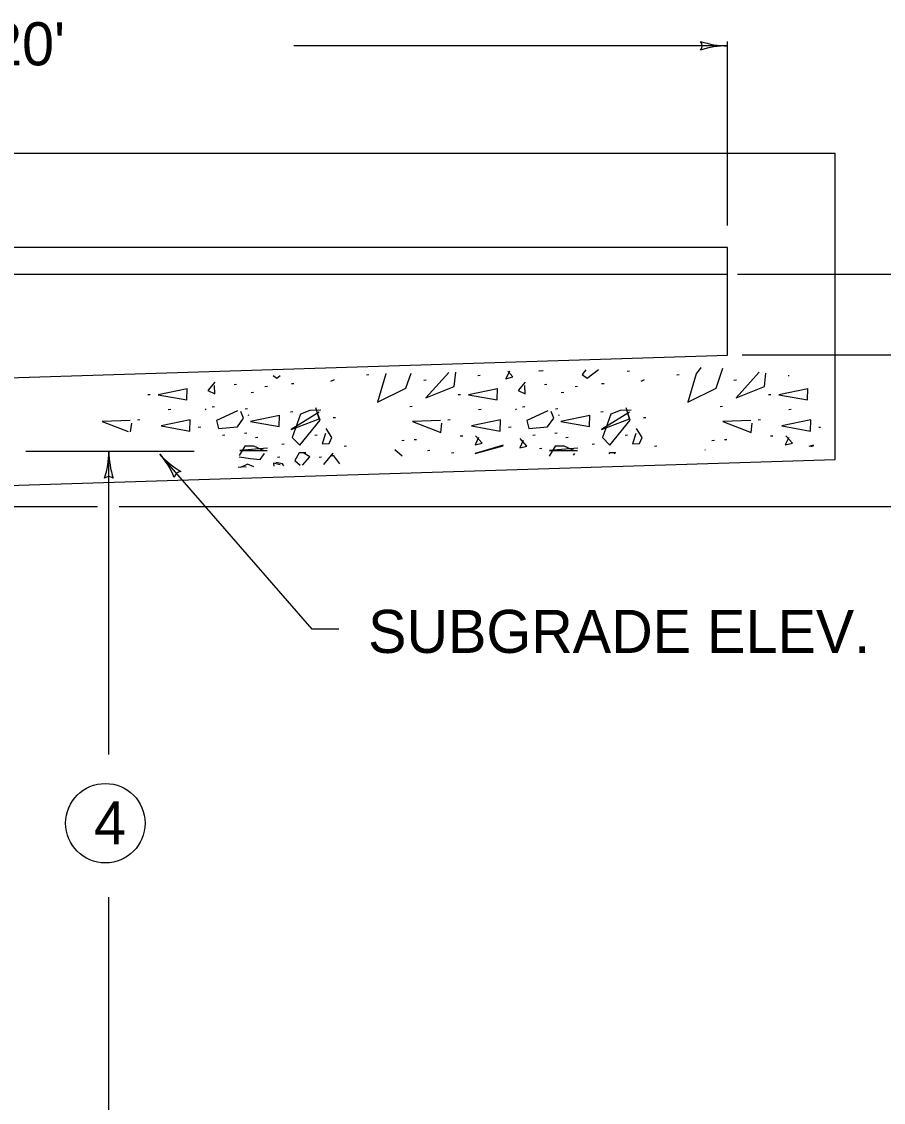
# Model space of a CAD drawing. Extents: x 997.6 to 1036.5, y 998.9 to 1022.5.
# Drawn here: x 1015.98 to 1019.98, y 1006.51 to 1011.53 of the extents above; entities that cross this region are included whole.
import ezdxf

# ---------------------------------------------------------------- set-up
doc = ezdxf.new("R2010")
doc.units = 0
doc.layers.add('1', color=7, linetype='Continuous')
doc.layers.add('5', color=7, linetype='Continuous')

msp = doc.modelspace()

# ---------------------------------------------------------------- linework, layer by layer
at = {"layer": '1'}
for p, q in [((1019.2597, 1011.4199), (1017.2445, 1011.4199)), ((1019.2597, 1010.5856), (1019.2597, 1011.4407)), ((1019.7597, 1010.9199), (1011.2597, 1010.9199)), ((1019.7597, 1009.4978), (1019.7597, 1010.9199)), ((1019.2597, 1010.4824), (1011.7597, 1010.4824)), ((1019.2597, 1009.9824), (1019.2597, 1010.4824)), ((1019.2597, 1010.3574), (1013.4627, 1010.3574)), ((1020.7772, 1010.3574), (1019.3053, 1010.3574)), ((1013.7597, 1009.8106), (1019.2597, 1009.9824)), ((1020.2807, 1009.9824), (1019.3273, 1009.9824)), ((1016.7815, 1009.5358), (1015.998, 1009.5358)), ((1016.3847, 1008.127), (1016.3847, 1009.5358)), ((1017.3287, 1008.71), (1016.6218, 1009.5225)), ((1013.7597, 1009.3103), (1019.7597, 1009.4978)), ((1016.3317, 1009.2779), (1015.094, 1009.2779)), ((1020.7772, 1009.2779), (1016.4332, 1009.2779)), ((1017.4537, 1008.71), (1017.3287, 1008.71)), ((1016.3847, 1006.2325), (1016.3847, 1007.4648))]:
    msp.add_line(p, q, dxfattribs=at)
msp.add_circle((1016.3682, 1007.8081), 0.1847, dxfattribs=at)
for centre, radius, start, end in [((1019.111, 1011.42), 0.0313, 318.7746, 40.8913), ((1019.2596, 1011.029), 0.3909, 90, 108.6688), ((1019.2596, 1011.8109), 0.3909, 251.3472, 269.9939), ((1019.2596, 1011.029), 0.3909, 89.9878, 90), ((1015.9937, 1009.5358), 0.3909, 341.3472, 359.9939), ((1016.7756, 1009.5358), 0.3909, 180, 198.6688), ((1016.7756, 1009.5358), 0.3909, 179.9878, 180), ((1016.9168, 1009.7791), 0.3909, 221.0094, 221.0216), ((1016.9168, 1009.7791), 0.3909, 221.0216, 239.6904), ((1016.3269, 1009.2659), 0.3909, 22.3688, 41.0155), ((1016.3846, 1009.3871), 0.0313, 48.7746, 130.8913), ((1016.7194, 1009.4103), 0.0313, 89.7962, 171.9129)]:
    msp.add_arc(centre, radius, start, end, dxfattribs=at)
at = {"layer": '5'}
for points in [[(1018.6005, 1009.9146), (1018.5845, 1009.8924)], [(1018.6067, 1009.8758), (1018.6595, 1009.9157)], [(1019.1357, 1009.9246), (1019.1138, 1009.8966)], [(1019.2068, 1009.8286), (1019.2383, 1009.9223)], [(1017.1488, 1009.8876), (1017.1647, 1009.8758)], [(1017.1647, 1009.8758), (1017.1812, 1009.8882)], [(1017.431, 1009.8675), (1017.4143, 1009.8605)], [(1017.5932, 1009.8909), (1017.5822, 1009.8895)], [(1017.6718, 1009.8966), (1017.633, 1009.7648)], [(1017.6725, 1009.8973), (1017.6718, 1009.8966)], [(1017.7648, 1009.8286), (1017.7887, 1009.8995)], [(1017.8587, 1009.8671), (1017.8477, 1009.8657)], [(1017.964, 1009.9028), (1017.8577, 1009.7843)], [(1017.9895, 1009.8369), (1017.9967, 1009.9033)], [(1018.1105, 1009.8875), (1018.0995, 1009.8861)], [(1018.2458, 1009.9078), (1018.2292, 1009.8732)], [(1018.2292, 1009.8732), (1018.2625, 1009.8814)], [(1018.2625, 1009.8814), (1018.2392, 1009.9078)], [(1018.3835, 1009.9106), (1018.3838, 1009.9094)], [(1018.3838, 1009.9094), (1018.4033, 1009.9109)], [(1018.5845, 1009.8924), (1018.6067, 1009.8758)], [(1018.8048, 1009.9079), (1018.7937, 1009.9065)], [(1018.873, 1009.8675), (1018.8563, 1009.8605)], [(1019.0352, 1009.8909), (1019.0242, 1009.8895)], [(1019.1138, 1009.8966), (1019.075, 1009.7648)], [(1019.3007, 1009.8671), (1019.2897, 1009.8657)], [(1019.406, 1009.9029), (1019.2997, 1009.7843)], [(1019.4315, 1009.8369), (1019.4382, 1009.8992)], [(1019.5465, 1009.8867), (1019.5415, 1009.8861)], [(1016.7487, 1009.8258), (1016.614, 1009.7981), (1016.7472, 1009.7745), (1016.7487, 1009.8273)], [(1016.8777, 1009.8578), (1016.8443, 1009.8189), (1016.8777, 1009.8023), (1016.8762, 1009.8411)], [(1016.9782, 1009.8467), (1016.9672, 1009.8453)], [(1017.1212, 1009.8364), (1017.11, 1009.8351)], [(1017.2437, 1009.85), (1017.2327, 1009.8487)], [(1017.633, 1009.7648), (1017.7648, 1009.8286)], [(1017.8577, 1009.7843), (1017.9895, 1009.8369)], [(1018.1907, 1009.8258), (1018.056, 1009.7981), (1018.1892, 1009.7745), (1018.1907, 1009.8273)], [(1018.3197, 1009.8578), (1018.2863, 1009.8189), (1018.3197, 1009.8023), (1018.3182, 1009.8411)], [(1018.4202, 1009.8467), (1018.4092, 1009.8453)], [(1018.5632, 1009.8364), (1018.552, 1009.8351)], [(1018.6857, 1009.85), (1018.6747, 1009.8487)], [(1019.075, 1009.7648), (1019.2068, 1009.8286)], [(1019.2997, 1009.7843), (1019.4315, 1009.8369)], [(1019.6327, 1009.8258), (1019.498, 1009.7981), (1019.6312, 1009.7745), (1019.6327, 1009.8273)], [(1016.5767, 1009.799), (1016.5655, 1009.7976)], [(1017.0565, 1009.8093), (1017.0453, 1009.8078)], [(1018.0187, 1009.799), (1018.0075, 1009.7976)], [(1018.4985, 1009.8093), (1018.4873, 1009.8078)], [(1019.4607, 1009.799), (1019.4495, 1009.7976)], [(1016.672, 1009.7296), (1016.6608, 1009.7282)], [(1016.8373, 1009.7335), (1016.8318, 1009.7293)], [(1016.8762, 1009.7432), (1016.865, 1009.7418)], [(1016.983, 1009.7244), (1016.8845, 1009.6786), (1016.8942, 1009.6426), (1016.9817, 1009.6495), (1017.0107, 1009.6898), (1016.9982, 1009.7216)], [(1017.0293, 1009.733), (1017.0182, 1009.7316)], [(1017.2403, 1009.7193), (1017.2292, 1009.7179)], [(1017.3617, 1009.7183), (1017.2313, 1009.6378), (1017.3617, 1009.6863), (1017.3463, 1009.7377)], [(1017.37, 1009.7266), (1017.3187, 1009.7252), (1017.2757, 1009.7085), (1017.2368, 1009.6003), (1017.2715, 1009.5643), (1017.3658, 1009.6808), (1017.3492, 1009.7279)], [(1017.794, 1009.7446), (1017.783, 1009.7432)], [(1018.114, 1009.7296), (1018.1028, 1009.7282)], [(1018.2793, 1009.7335), (1018.2738, 1009.7293)], [(1018.3182, 1009.7432), (1018.307, 1009.7418)], [(1018.425, 1009.7244), (1018.3265, 1009.6786), (1018.3362, 1009.6426), (1018.4237, 1009.6495), (1018.4527, 1009.6898), (1018.4402, 1009.7216)], [(1018.4713, 1009.733), (1018.4602, 1009.7316)], [(1018.6823, 1009.7193), (1018.6712, 1009.7179)], [(1018.8037, 1009.7183), (1018.6733, 1009.6378), (1018.8037, 1009.6863), (1018.7883, 1009.7377)], [(1018.812, 1009.7266), (1018.7607, 1009.7252), (1018.7177, 1009.7085), (1018.6788, 1009.6003), (1018.7135, 1009.5643), (1018.8078, 1009.6808), (1018.7912, 1009.7279)], [(1019.236, 1009.7446), (1019.225, 1009.7432)], [(1019.556, 1009.7296), (1019.5448, 1009.7282)], [(1016.4837, 1009.6794), (1016.3533, 1009.6738)], [(1016.3533, 1009.6738), (1016.4743, 1009.6281)], [(1016.4855, 1009.6272), (1016.4907, 1009.6669)], [(1016.529, 1009.6819), (1016.5178, 1009.6805)], [(1016.7622, 1009.6815), (1016.6277, 1009.6538), (1016.7608, 1009.6303), (1016.7622, 1009.6829)], [(1017.0372, 1009.7016), (1017.0315, 1009.7043)], [(1017.1775, 1009.7019), (1017.0428, 1009.6743), (1017.176, 1009.6507), (1017.1775, 1009.7033)], [(1017.4377, 1009.6921), (1017.4265, 1009.6908)], [(1017.9257, 1009.6794), (1017.7953, 1009.6738), (1017.9272, 1009.6239), (1017.9327, 1009.6669)], [(1017.971, 1009.6819), (1017.9598, 1009.6805)], [(1018.2042, 1009.6815), (1018.0697, 1009.6538), (1018.2028, 1009.6303), (1018.2042, 1009.6829)], [(1018.4792, 1009.7016), (1018.4735, 1009.7043)], [(1018.6195, 1009.7019), (1018.4848, 1009.6743), (1018.618, 1009.6507), (1018.6195, 1009.7033)], [(1018.8797, 1009.6921), (1018.8685, 1009.6908)], [(1019.3677, 1009.6794), (1019.2373, 1009.6738), (1019.3692, 1009.6239), (1019.3747, 1009.6669)], [(1019.413, 1009.6819), (1019.4018, 1009.6805)], [(1019.6462, 1009.6815), (1019.5117, 1009.6538), (1019.6448, 1009.6303), (1019.6462, 1009.6829)], [(1016.8115, 1009.6478), (1016.8003, 1009.6465)], [(1017.0258, 1009.6207), (1017.0148, 1009.6193)], [(1017.3908, 1009.6183), (1017.3755, 1009.5712), (1017.4088, 1009.5726), (1017.4213, 1009.6003), (1017.395, 1009.6419)], [(1018.2535, 1009.6478), (1018.2423, 1009.6465)], [(1018.4678, 1009.6207), (1018.4568, 1009.6193)], [(1018.8328, 1009.6183), (1018.8175, 1009.5712), (1018.8508, 1009.5726), (1018.8633, 1009.6003), (1018.837, 1009.6419)], [(1019.691, 1009.6473), (1019.6843, 1009.6465)], [(1016.9238, 1009.6104), (1016.9127, 1009.6091)], [(1017.077, 1009.6003), (1017.0658, 1009.5988)], [(1017.1995, 1009.5696), (1017.1883, 1009.5682)], [(1017.3527, 1009.6104), (1017.3415, 1009.6091)], [(1017.7567, 1009.5866), (1017.7455, 1009.5853)], [(1017.8145, 1009.59), (1017.8033, 1009.5887)], [(1018.0288, 1009.607), (1018.0178, 1009.6057)], [(1018.1028, 1009.6001), (1018.0862, 1009.5654), (1018.1195, 1009.5738), (1018.089, 1009.6084)], [(1018.217, 1009.5643), (1018.0867, 1009.5254), (1018.217, 1009.5615)], [(1018.3105, 1009.5865), (1018.2938, 1009.5518), (1018.3272, 1009.5602), (1018.2967, 1009.5948)], [(1018.3658, 1009.6104), (1018.3547, 1009.6091)], [(1018.519, 1009.6003), (1018.5078, 1009.5988)], [(1018.6415, 1009.5696), (1018.6303, 1009.5682)], [(1018.7947, 1009.6104), (1018.7835, 1009.6091)], [(1019.1987, 1009.5866), (1019.1875, 1009.5853)], [(1019.2565, 1009.59), (1019.2453, 1009.5887)], [(1019.4708, 1009.607), (1019.4598, 1009.6057)], [(1019.5448, 1009.6001), (1019.5282, 1009.5654), (1019.5615, 1009.5738), (1019.531, 1009.6084)], [(1019.659, 1009.5643), (1019.637, 1009.5578)], [(1019.6465, 1009.5581), (1019.659, 1009.5615)], [(1017.0163, 1009.5601), (1016.9908, 1009.5163)], [(1017.1217, 1009.5504), (1016.9928, 1009.5396)], [(1016.9928, 1009.5393), (1017.1203, 1009.5393)], [(1017.0578, 1009.5601), (1017.0163, 1009.5601)], [(1017.1065, 1009.5379), (1017.0578, 1009.5601)], [(1017.0883, 1009.4977), (1017.1078, 1009.5254)], [(1017.2687, 1009.5296), (1017.2493, 1009.4935)], [(1017.2992, 1009.5283), (1017.2687, 1009.5296)], [(1017.2848, 1009.4717), (1017.3187, 1009.5102)], [(1017.3187, 1009.5102), (1017.2908, 1009.5268)], [(1017.4255, 1009.5268), (1017.382, 1009.4752)], [(1017.4297, 1009.5143), (1017.4143, 1009.5143)], [(1017.4573, 1009.478), (1017.4297, 1009.5143)], [(1017.4887, 1009.5594), (1017.4777, 1009.558)], [(1017.7482, 1009.5129), (1017.7135, 1009.5421)], [(1017.8757, 1009.539), (1017.8647, 1009.5376)], [(1017.988, 1009.5288), (1017.977, 1009.5273)], [(1018.3965, 1009.5492), (1018.3853, 1009.5478)], [(1018.4583, 1009.5601), (1018.431, 1009.5136)], [(1018.5637, 1009.5504), (1018.432, 1009.5393), (1018.5623, 1009.5393)], [(1018.4998, 1009.5601), (1018.4583, 1009.5601)], [(1018.5485, 1009.5379), (1018.4998, 1009.5601)], [(1018.5443, 1009.5178), (1018.5498, 1009.5254)], [(1018.7107, 1009.5296), (1018.7075, 1009.5238)], [(1018.7412, 1009.5283), (1018.7107, 1009.5296)], [(1018.7363, 1009.5248), (1018.7328, 1009.5268)], [(1018.9307, 1009.5594), (1018.9197, 1009.558)], [(1019.1577, 1009.5402), (1019.1555, 1009.5421)], [(1017.0093, 1009.4644), (1016.986, 1009.4611)], [(1016.9902, 1009.5098), (1017.0427, 1009.5033)], [(1017.0288, 1009.4755), (1016.9963, 1009.4611)], [(1017.0222, 1009.462), (1017.0093, 1009.4644)], [(1017.0578, 1009.4633), (1017.0288, 1009.4755)], [(1017.0427, 1009.5033), (1017.0883, 1009.4977)], [(1017.18, 1009.4728), (1017.1495, 1009.4811)], [(1017.1495, 1009.4811), (1017.151, 1009.4668)], [(1017.191, 1009.4783), (1017.1605, 1009.4838)], [(1017.179, 1009.5083), (1017.168, 1009.5069)], [(1017.1982, 1009.4685), (1017.191, 1009.4783)], [(1017.2493, 1009.4935), (1017.2738, 1009.4713)], [(1017.373, 1009.5083), (1017.362, 1009.5069)]]:
    msp.add_lwpolyline(points, dxfattribs=at)

# ---------------------------------------------------------------- texts
at = {"layer": '1'}
for s, p in [("L = 5', 10', 15', 20'", (1014.0362, 1011.3293)), ('SUBGRADE ELEV.', (1017.5893, 1008.5993)), ('4', (1016.3157, 1007.7098))]:
    msp.add_text(s, height=0.2, dxfattribs=at).set_placement(p)

doc.saveas('drawing.dxf')
